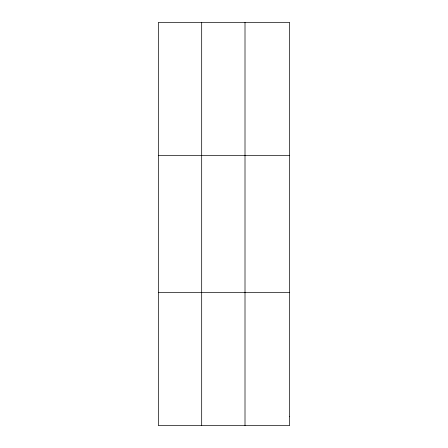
<?xml version="1.0" encoding="UTF-8"?>
<svg xmlns="http://www.w3.org/2000/svg" width="448" height="448" viewBox="0 0 448 448"><rect width="100%" height="100%" fill="white"/><g stroke="black" fill="none" stroke-linecap="round" stroke-linejoin="round"><path stroke-width="0.67" d="M201.684 425.6L201.684 22.4M245.006 425.6L245.006 22.4M158.368 155.456L289.632 155.456M158.368 292.544L289.632 292.544M289.632 416.73L289.632 425.6L158.368 425.6L158.368 22.4L289.632 22.4L289.632 416.73"/></g></svg>
